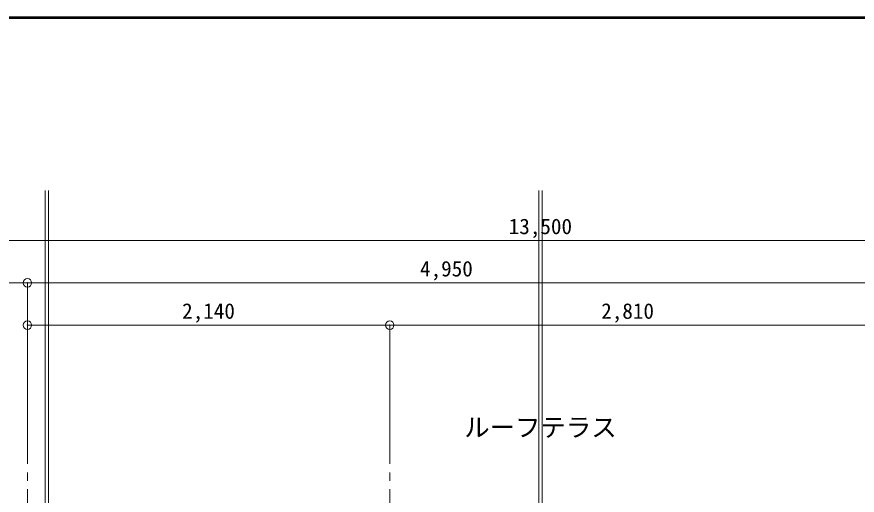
# Model space of a CAD drawing. Units: millimetres at full size, sheet at 1:50. Extents: x -9674 to 9699, y -6794 to 6791.
# Drawn here: x -3095 to 1868, y 3965 to 6791 of the extents above; entities that cross this region are included whole.
import ezdxf
from ezdxf.enums import TextEntityAlignment as Align

# ---------------------------------------------------------------- set-up
doc = ezdxf.new("R2010")
doc.units = ezdxf.units.MM
doc.header["$LTSCALE"] = 50
doc.header["$PDMODE"] = 32
doc.header["$PDSIZE"] = 50
doc.linetypes.add('CHAIN2', pattern=[12, 9, -1, 1, -1])
for name, color, linetype, lineweight in [('0-0_図面枠', 7, 'Continuous', 9), ('1-0_芯', 134, 'CHAIN2', 9), ('1-6_ﾊﾞﾙｺﾆｰ・階段', 134, 'Continuous', 9), ('1-B_寸法', 134, 'Continuous', 9)]:
    doc.layers.add(name, color=color, linetype=linetype, lineweight=lineweight)
doc.layers.add('1-A_文字', color=134, linetype='Continuous')
doc.styles.add('ＭＳ ゴシック', font='')
doc.styles.get('ＭＳ ゴシック').set_extended_font_data('MS Gothic')

msp = doc.modelspace()

# ---------------------------------------------------------------- linework, layer by layer
at = {"layer": '0-0_図面枠'}
for p, q in [((9697.16, 6789.66), (-9672.16, 6789.66)), ((9695.4, 6787.9), (-9670.4, 6787.9)), ((-9668.64, 6786.14), (9693.64, 6786.14)), ((9691.87, 6784.38), (-9666.87, 6784.38)), ((9690.11, 6782.61), (-9665.11, 6782.61)), ((9688.35, 6780.85), (-9663.35, 6780.85))]:
    msp.add_line(p, q, dxfattribs=at)
msp.add_lwpolyline([(9698.92, -6793.93), (9698.92, 6791.43), (-9673.92, 6791.43)], dxfattribs=at)
at = {"layer": '1-0_芯'}
for p, q in [((-3032.5, -4250.06), (-3032.5, 4219.94)), ((-892.5, -4250.06), (-892.5, 4219.94))]:
    msp.add_line(p, q, dxfattribs=at)
at = {"layer": '1-6_ﾊﾞﾙｺﾆｰ・階段'}
for p, q in [((-2928.5, 3194.94), (-2928.5, 5765.56)), ((-2908.5, 3194.94), (-2908.5, 5765.56)), ((-12.5, 3089.94), (-12.5, 5765.56)), ((7.5, 3089.94), (7.5, 5765.56))]:
    msp.add_line(p, q, dxfattribs=at)
at = {"layer": '1-B_寸法'}
for p, q in [((-6752.5, 5469.94), (6747.5, 5469.94)), ((-6752.5, 5219.94), (-3032.5, 5219.94)), ((-3032.5, 5219.94), (1917.5, 5219.94)), ((-3032.5, 5219.94), (-3032.5, 4219.94)), ((-3032.5, 4969.94), (-892.5, 4969.94)), ((-892.5, 4969.94), (1917.5, 4969.94)), ((-892.5, 4969.94), (-892.5, 4219.94))]:
    msp.add_line(p, q, dxfattribs=at)
for p in [(-3032.5, 5219.94), (-3032.5, 4969.94), (-892.5, 4969.94)]:
    msp.add_point(p, dxfattribs=at)

# ---------------------------------------------------------------- texts
at = {"layer": '1-A_文字', "style": 'ＭＳ ゴシック'}
msp.add_text('ルーフテラス', height=110, dxfattribs=at).set_placement((-452.5, 4278), align=Align.BOTTOM_LEFT)
at = {"layer": '1-B_寸法', "style": 'ＭＳ ゴシック'}
for s, p in [('13,500', (-190, 5479.94)), ('4,950', (-713.75, 5229.94)), ('2,140', (-2118.75, 4979.94)), ('2,810', (356.25, 4979.94))]:
    msp.add_text(s, height=91.64, dxfattribs=at).set_placement(p, align=Align.BOTTOM_LEFT)

doc.saveas('drawing.dxf')
